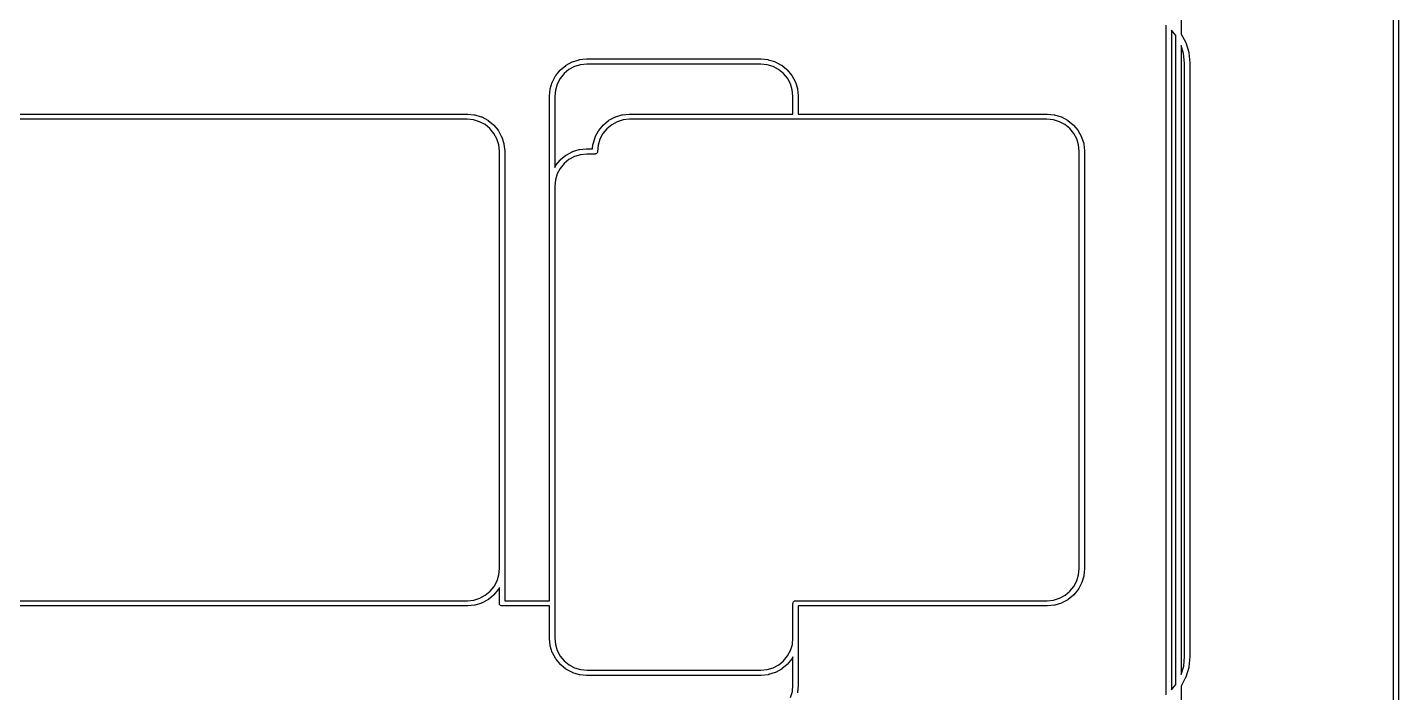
# Model space of a CAD drawing. Extents: x 18 to 369, y 6 to 139.
# Drawn here: x 330.02 to 369.44, y 50.73 to 69.86 of the extents above; entities that cross this region are included whole.
import ezdxf

# ---------------------------------------------------------------- set-up
doc = ezdxf.new("R2010")
doc.units = 0
doc.layers.add('BLACK', color=7, linetype='CONTINUOUS')

msp = doc.modelspace()

# ---------------------------------------------------------------- linework, layer by layer
at = {"layer": 'BLACK', "linetype": 'CONTINUOUS'}
for p, q in [((369.287, 24.218), (369.287, 136.614)), ((369.437, 136.618), (369.437, 24.2107)), ((363.187, 123.954), (363.187, 69.6702)), ((362.757, 50.6646), (362.757, 69.924)), ((363.037, 69.6283), (362.907, 69.7855)), ((362.907, 69.7855), (362.907, 50.8023)), ((363.037, 50.9617), (363.037, 69.6283)), ((363.187, 69.6702), (363.311, 69.4413)), ((363.311, 69.4413), (363.311, 69.4413)), ((363.311, 69.4413), (363.311, 69.4413)), ((363.311, 69.4413), (363.312, 69.4404)), ((363.312, 69.4404), (363.314, 69.4341)), ((363.314, 69.4341), (363.317, 69.4278)), ((363.317, 69.4278), (363.403, 69.1481)), ((363.258, 69.1108), (363.187, 69.3387)), ((363.187, 69.3387), (363.187, 51.2475)), ((363.287, 68.8308), (363.258, 69.1108)), ((363.403, 69.1481), (363.404, 69.1471)), ((363.404, 69.1471), (363.405, 69.1404)), ((363.405, 69.1404), (363.406, 69.1338)), ((363.406, 69.1338), (363.437, 68.8427)), ((345.211, 68.4801), (345.334, 68.6314)), ((345.334, 68.6314), (345.335, 68.6322)), ((345.335, 68.6322), (345.339, 68.637)), ((345.339, 68.637), (345.344, 68.6418)), ((345.344, 68.6418), (345.495, 68.7662)), ((345.585, 68.6459), (345.445, 68.5309)), ((345.495, 68.7668), (345.501, 68.7705)), ((345.495, 68.7662), (345.495, 68.7668)), ((345.495, 68.7662), (345.495, 68.7662)), ((345.495, 68.7662), (345.495, 68.7662)), ((345.501, 68.7705), (345.507, 68.7744)), ((345.507, 68.7744), (345.678, 68.8672)), ((345.743, 68.7317), (345.585, 68.6459)), ((345.678, 68.8672), (345.679, 68.8677)), ((345.679, 68.8677), (345.686, 68.8702)), ((345.686, 68.8702), (345.692, 68.8729)), ((345.692, 68.8729), (345.878, 68.9306)), ((345.916, 68.7851), (345.743, 68.7317)), ((345.878, 68.9306), (345.879, 68.9309)), ((345.878, 68.9306), (345.878, 68.9306)), ((345.879, 68.9309), (345.886, 68.9321)), ((345.886, 68.9321), (345.893, 68.9335)), ((345.893, 68.9335), (346.087, 68.9539)), ((346.099, 68.8043), (345.916, 68.7851)), ((346.087, 68.9539), (346.088, 68.954)), ((346.088, 68.954), (346.091, 68.954)), ((346.091, 68.954), (346.094, 68.9543)), ((346.094, 68.9543), (346.098, 68.9543)), ((346.098, 68.9543), (346.098, 68.9543)), ((346.098, 68.9543), (351.105, 68.9543)), ((346.102, 68.8043), (346.099, 68.8043)), ((351.098, 68.8043), (346.102, 68.8043)), ((351.281, 68.7864), (351.098, 68.8043)), ((351.105, 68.9543), (351.109, 68.9539)), ((351.109, 68.9539), (351.303, 68.9349)), ((351.454, 68.7342), (351.281, 68.7864)), ((351.303, 68.9349), (351.303, 68.9349)), ((351.303, 68.9349), (351.303, 68.9349)), ((351.303, 68.9349), (351.304, 68.9348)), ((351.304, 68.9348), (351.311, 68.9334)), ((351.311, 68.9334), (351.317, 68.9321)), ((351.317, 68.9321), (351.504, 68.8757)), ((351.613, 68.6495), (351.454, 68.7342)), ((351.504, 68.8757), (351.504, 68.8757)), ((351.504, 68.8757), (351.504, 68.8757)), ((351.504, 68.8757), (351.505, 68.8754)), ((351.505, 68.8754), (351.512, 68.8727)), ((351.512, 68.8727), (351.518, 68.8701)), ((351.518, 68.8701), (351.69, 68.7785)), ((351.753, 68.5354), (351.613, 68.6495)), ((351.69, 68.7785), (351.69, 68.7785)), ((351.69, 68.7785), (351.69, 68.7785)), ((351.69, 68.7785), (351.691, 68.778)), ((351.691, 68.778), (351.697, 68.7742)), ((351.697, 68.7742), (351.702, 68.7704)), ((351.702, 68.7704), (351.854, 68.647)), ((351.854, 68.647), (351.854, 68.6464)), ((351.854, 68.6464), (351.859, 68.6415)), ((351.859, 68.6415), (351.864, 68.6367)), ((351.864, 68.6367), (351.988, 68.4864)), ((363.287, 68.8241), (363.287, 68.8308)), ((363.287, 51.768), (363.287, 68.8241)), ((363.437, 68.8427), (363.437, 68.8416)), ((363.437, 68.8416), (363.437, 68.8383)), ((363.437, 68.8383), (363.437, 68.8351)), ((363.437, 68.8351), (363.437, 68.8281)), ((363.437, 68.8281), (363.437, 68.828)), ((363.437, 68.828), (363.437, 68.8249)), ((363.437, 68.8249), (363.437, 68.8246)), ((363.437, 68.8246), (363.437, 68.8244)), ((363.437, 68.8244), (363.437, 51.7607)), ((345.049, 68.0953), (345.105, 68.2821)), ((345.105, 68.2821), (345.106, 68.2831)), ((345.106, 68.2831), (345.108, 68.2894)), ((345.108, 68.2894), (345.111, 68.2956)), ((345.111, 68.2956), (345.202, 68.4679)), ((345.247, 68.2317), (345.195, 68.0589)), ((345.202, 68.468), (345.203, 68.4689)), ((345.202, 68.4679), (345.202, 68.468)), ((345.202, 68.4679), (345.202, 68.4679)), ((345.203, 68.4689), (345.207, 68.4745)), ((345.207, 68.4745), (345.211, 68.4801)), ((345.331, 68.391), (345.247, 68.2317)), ((345.445, 68.5309), (345.331, 68.391)), ((351.868, 68.3964), (351.753, 68.5354)), ((351.954, 68.2377), (351.868, 68.3964)), ((352.007, 68.0653), (351.954, 68.2377)), ((351.988, 68.4864), (351.988, 68.4863)), ((351.988, 68.4863), (351.988, 68.4863)), ((351.988, 68.4863), (351.989, 68.4855)), ((351.989, 68.4855), (351.993, 68.4798)), ((351.993, 68.4798), (351.997, 68.4742)), ((351.997, 68.4742), (352.089, 68.3025)), ((352.089, 68.3025), (352.089, 68.3025)), ((352.089, 68.3025), (352.089, 68.3025)), ((352.089, 68.3025), (352.09, 68.3016)), ((352.09, 68.3016), (352.092, 68.2953)), ((352.092, 68.2953), (352.095, 68.289)), ((352.095, 68.289), (352.153, 68.1026)), ((345.027, 67.883), (345.028, 67.894)), ((345.027, 63.9967), (345.027, 67.883)), ((345.028, 67.8941), (345.046, 68.0809)), ((345.028, 67.894), (345.028, 67.8941)), ((345.046, 68.0819), (345.047, 68.0886)), ((345.046, 68.0809), (345.046, 68.0819)), ((345.046, 68.0809), (345.046, 68.0809)), ((345.046, 68.0809), (345.046, 68.0809)), ((345.047, 68.0886), (345.049, 68.0953)), ((345.195, 68.0589), (345.177, 67.8756)), ((345.177, 67.8756), (345.177, 65.8343)), ((352.027, 67.8823), (352.007, 68.0653)), ((352.027, 67.8791), (352.027, 67.8823)), ((352.027, 67.3693), (352.027, 67.8791)), ((352.027, 67.8791), (352.027, 67.8791)), ((352.153, 68.1026), (352.153, 68.1016)), ((352.153, 68.1016), (352.154, 68.0949)), ((352.154, 68.0949), (352.156, 68.0883)), ((352.156, 68.0883), (352.176, 67.8942)), ((352.176, 67.8942), (352.176, 67.8931)), ((352.176, 67.8931), (352.176, 67.8898)), ((352.176, 67.8898), (352.177, 67.8866)), ((352.177, 67.8866), (352.177, 67.8831)), ((352.177, 67.8831), (352.177, 67.883)), ((352.177, 67.883), (352.177, 67.3693)), ((341.123, 67.2194), (328.229, 67.2193)), ((328.301, 67.3694), (341.123, 67.3694)), ((341.123, 67.3694), (342.667, 67.3694)), ((342.66, 67.2194), (341.123, 67.2194)), ((342.843, 67.2014), (342.66, 67.2194)), ((342.667, 67.3694), (342.678, 67.3683)), ((342.678, 67.3683), (342.678, 67.3683)), ((342.678, 67.3683), (342.865, 67.3499)), ((343.016, 67.1492), (342.843, 67.2014)), ((342.865, 67.3499), (342.865, 67.3499)), ((342.865, 67.3499), (342.865, 67.3499)), ((342.865, 67.3499), (342.866, 67.3498)), ((342.866, 67.3498), (342.873, 67.3484)), ((342.873, 67.3484), (342.879, 67.3471)), ((342.879, 67.3471), (343.066, 67.2907)), ((343.175, 67.0645), (343.016, 67.1492)), ((343.066, 67.2907), (343.067, 67.2904)), ((343.067, 67.2904), (343.074, 67.2877)), ((343.074, 67.2877), (343.08, 67.2851)), ((343.08, 67.2851), (343.252, 67.1935)), ((343.315, 66.9504), (343.175, 67.0645)), ((343.252, 67.1935), (343.252, 67.1935)), ((343.252, 67.1935), (343.252, 67.1935)), ((343.252, 67.1935), (343.253, 67.193)), ((343.253, 67.193), (343.259, 67.1892)), ((343.259, 67.1892), (343.264, 67.1854)), ((343.264, 67.1854), (343.416, 67.062)), ((343.416, 67.062), (343.416, 67.0614)), ((343.416, 67.0614), (343.421, 67.0565)), ((343.421, 67.0565), (343.426, 67.0517)), ((343.426, 67.0517), (343.55, 66.9013)), ((346.441, 66.8951), (346.565, 67.0464)), ((346.565, 67.0472), (346.57, 67.052)), ((346.565, 67.0464), (346.565, 67.0472)), ((346.57, 67.052), (346.575, 67.0568)), ((346.575, 67.0568), (346.725, 67.1812)), ((346.815, 67.0609), (346.676, 66.9459)), ((346.725, 67.1812), (346.726, 67.1818)), ((346.726, 67.1818), (346.732, 67.1856)), ((346.732, 67.1856), (346.737, 67.1894)), ((346.737, 67.1894), (346.909, 67.2822)), ((346.974, 67.1467), (346.815, 67.0609)), ((346.909, 67.2822), (346.91, 67.2827)), ((346.91, 67.2827), (346.916, 67.2852)), ((346.916, 67.2852), (346.923, 67.2879)), ((346.923, 67.2879), (347.109, 67.3456)), ((347.146, 67.2001), (346.974, 67.1467)), ((347.109, 67.3456), (347.11, 67.3459)), ((347.109, 67.3456), (347.109, 67.3456)), ((347.109, 67.3456), (347.109, 67.3456)), ((347.11, 67.3459), (347.117, 67.3471)), ((347.117, 67.3471), (347.123, 67.3485)), ((347.123, 67.3485), (347.317, 67.3689)), ((347.329, 67.2193), (347.146, 67.2001)), ((347.317, 67.3689), (347.319, 67.369)), ((347.319, 67.369), (347.322, 67.369)), ((347.322, 67.369), (347.325, 67.3693)), ((347.325, 67.3693), (347.329, 67.3693)), ((347.329, 67.3693), (347.329, 67.3693)), ((347.329, 67.3693), (347.332, 67.3693)), ((347.333, 67.2193), (347.329, 67.2193)), ((347.332, 67.3693), (352.027, 67.3693)), ((352.098, 67.2193), (347.333, 67.2194)), ((347.333, 67.2194), (347.333, 67.2193)), ((352.102, 67.219), (352.098, 67.2193)), ((352.105, 67.2193), (352.102, 67.219)), ((359.329, 67.2193), (352.105, 67.2193)), ((352.177, 67.3693), (359.336, 67.3693)), ((359.512, 67.2014), (359.329, 67.2193)), ((359.336, 67.3693), (359.34, 67.369)), ((359.34, 67.369), (359.34, 67.369)), ((359.34, 67.369), (359.534, 67.3499)), ((359.685, 67.1492), (359.512, 67.2014)), ((359.534, 67.3499), (359.534, 67.3499)), ((359.534, 67.3499), (359.534, 67.3499)), ((359.534, 67.3499), (359.535, 67.3498)), ((359.535, 67.3498), (359.542, 67.3484)), ((359.542, 67.3484), (359.548, 67.3471)), ((359.548, 67.3471), (359.735, 67.2907)), ((359.844, 67.0645), (359.685, 67.1492)), ((359.735, 67.2907), (359.736, 67.2904)), ((359.736, 67.2904), (359.742, 67.2877)), ((359.742, 67.2877), (359.749, 67.2851)), ((359.749, 67.2851), (359.921, 67.1935)), ((359.984, 66.9504), (359.844, 67.0645)), ((359.921, 67.1935), (359.922, 67.193)), ((359.922, 67.193), (359.927, 67.1892)), ((359.927, 67.1892), (359.933, 67.1854)), ((359.933, 67.1854), (360.084, 67.062)), ((360.084, 67.062), (360.085, 67.0614)), ((360.085, 67.0614), (360.09, 67.0565)), ((360.09, 67.0565), (360.095, 67.0517)), ((360.095, 67.0517), (360.219, 66.9014)), ((343.43, 66.8114), (343.315, 66.9504)), ((343.516, 66.6527), (343.43, 66.8114)), ((343.569, 66.4803), (343.516, 66.6527)), ((343.55, 66.9013), (343.551, 66.9005)), ((343.551, 66.9005), (343.555, 66.8948)), ((343.555, 66.8948), (343.559, 66.8892)), ((343.559, 66.8892), (343.651, 66.7175)), ((343.651, 66.7175), (343.651, 66.7175)), ((343.651, 66.7175), (343.651, 66.7175)), ((343.651, 66.7175), (343.652, 66.7166)), ((343.652, 66.7166), (343.654, 66.7103)), ((343.654, 66.7103), (343.657, 66.704)), ((343.657, 66.704), (343.715, 66.5176)), ((346.28, 66.5103), (346.336, 66.6971)), ((346.336, 66.6981), (346.339, 66.7044)), ((346.336, 66.6971), (346.336, 66.6981)), ((346.339, 66.7044), (346.342, 66.7106)), ((346.342, 66.7106), (346.433, 66.883)), ((346.477, 66.6467), (346.425, 66.4739)), ((346.433, 66.883), (346.434, 66.8839)), ((346.433, 66.883), (346.433, 66.883)), ((346.433, 66.883), (346.433, 66.883)), ((346.434, 66.8839), (346.438, 66.8895)), ((346.438, 66.8895), (346.441, 66.8951)), ((346.562, 66.806), (346.477, 66.6467)), ((346.676, 66.9459), (346.562, 66.806)), ((360.099, 66.8114), (359.984, 66.9504)), ((360.185, 66.6527), (360.099, 66.8114)), ((360.238, 66.4803), (360.185, 66.6527)), ((360.219, 66.9014), (360.219, 66.9014)), ((360.219, 66.9014), (360.219, 66.9013)), ((360.219, 66.9013), (360.22, 66.9005)), ((360.22, 66.9005), (360.224, 66.8949)), ((360.224, 66.8949), (360.227, 66.8892)), ((360.227, 66.8892), (360.32, 66.7175)), ((360.32, 66.7175), (360.32, 66.7175)), ((360.32, 66.7175), (360.32, 66.7175)), ((360.32, 66.7175), (360.321, 66.7166)), ((360.321, 66.7166), (360.323, 66.7103)), ((360.323, 66.7103), (360.326, 66.704)), ((360.326, 66.704), (360.384, 66.5176)), ((343.589, 66.2973), (343.569, 66.4803)), ((343.589, 66.2941), (343.589, 66.2973)), ((343.589, 54.298), (343.589, 66.2941)), ((343.715, 66.5176), (343.715, 66.5166)), ((343.715, 66.5166), (343.716, 66.5099)), ((343.716, 66.5099), (343.718, 66.5033)), ((343.718, 66.5033), (343.738, 66.3092)), ((343.738, 66.3092), (343.738, 66.3081)), ((343.738, 66.3081), (343.738, 66.3048)), ((343.738, 66.3048), (343.739, 66.3016)), ((343.739, 66.3016), (343.739, 66.2981)), ((343.739, 66.2981), (343.739, 66.298)), ((343.739, 66.298), (343.739, 66.2949)), ((343.739, 66.2949), (343.739, 66.2946)), ((343.739, 66.2946), (343.739, 66.2944)), ((343.739, 66.2944), (343.739, 54.2907)), ((345.507, 66.1894), (345.678, 66.2822)), ((345.678, 66.2822), (345.679, 66.2827)), ((345.679, 66.2827), (345.686, 66.2852)), ((345.686, 66.2852), (345.692, 66.2879)), ((345.692, 66.2879), (345.878, 66.3456)), ((345.878, 66.3456), (345.879, 66.3459)), ((345.878, 66.3456), (345.878, 66.3456)), ((345.879, 66.3459), (345.886, 66.3472)), ((345.886, 66.3472), (345.893, 66.3485)), ((345.893, 66.3485), (346.087, 66.3689)), ((346.087, 66.3689), (346.088, 66.369)), ((346.088, 66.369), (346.091, 66.369)), ((346.091, 66.369), (346.094, 66.3693)), ((346.094, 66.3693), (346.098, 66.3693)), ((346.098, 66.3693), (346.098, 66.3694)), ((346.098, 66.3694), (346.101, 66.3694)), ((346.101, 66.3694), (346.264, 66.3693)), ((346.264, 66.3693), (346.277, 66.4959)), ((346.277, 66.4969), (346.278, 66.5036)), ((346.277, 66.4959), (346.277, 66.4969)), ((346.277, 66.4959), (346.277, 66.4959)), ((346.277, 66.4959), (346.277, 66.4959)), ((346.278, 66.5036), (346.28, 66.5103)), ((346.374, 66.2317), (346.361, 66.2247)), ((346.386, 66.2411), (346.374, 66.2317)), ((346.395, 66.2525), (346.386, 66.2411)), ((346.402, 66.2655), (346.395, 66.2525)), ((346.406, 66.2796), (346.402, 66.2655)), ((346.407, 66.2865), (346.406, 66.2796)), ((346.425, 66.4739), (346.407, 66.287)), ((346.407, 66.287), (346.407, 66.2865)), ((360.257, 66.2973), (360.238, 66.4803)), ((360.257, 66.2941), (360.257, 66.2973)), ((360.257, 54.298), (360.257, 66.2941)), ((360.384, 66.5176), (360.384, 66.5166)), ((360.384, 66.5166), (360.385, 66.5099)), ((360.385, 66.5099), (360.386, 66.5033)), ((360.386, 66.5033), (360.407, 66.3092)), ((360.407, 66.3092), (360.407, 66.3081)), ((360.407, 66.3081), (360.407, 66.3049)), ((360.407, 66.3049), (360.407, 66.3016)), ((360.407, 66.3016), (360.407, 66.2981)), ((360.407, 66.2981), (360.407, 66.298)), ((360.407, 66.298), (360.407, 66.2949)), ((360.407, 66.2949), (360.407, 66.2946)), ((360.407, 66.2946), (360.407, 66.2944)), ((360.407, 66.2944), (360.407, 54.2907)), ((345.177, 65.8343), (345.202, 65.8829)), ((345.202, 65.883), (345.203, 65.8839)), ((345.202, 65.8829), (345.202, 65.883)), ((345.202, 65.883), (345.202, 65.883)), ((345.203, 65.8839), (345.207, 65.8895)), ((345.207, 65.8895), (345.211, 65.8951)), ((345.211, 65.8951), (345.334, 66.0464)), ((345.445, 65.9459), (345.331, 65.806)), ((345.334, 66.0464), (345.335, 66.0472)), ((345.335, 66.0472), (345.339, 66.052)), ((345.339, 66.052), (345.344, 66.0568)), ((345.344, 66.0568), (345.495, 66.1812)), ((345.585, 66.0609), (345.445, 65.9459)), ((345.495, 66.1818), (345.501, 66.1856)), ((345.495, 66.1812), (345.495, 66.1818)), ((345.501, 66.1856), (345.507, 66.1894)), ((345.743, 66.1467), (345.585, 66.0609)), ((345.916, 66.2001), (345.743, 66.1467)), ((346.099, 66.2193), (345.916, 66.2001)), ((346.102, 66.2194), (346.099, 66.2193)), ((346.336, 66.2193), (346.102, 66.2194)), ((346.102, 66.2194), (346.102, 66.2194)), ((346.347, 66.2204), (346.336, 66.2193)), ((346.361, 66.2247), (346.347, 66.2204)), ((345.195, 65.474), (345.177, 65.2907)), ((345.247, 65.6467), (345.195, 65.474)), ((345.331, 65.806), (345.247, 65.6467)), ((345.177, 65.2907), (345.177, 63.9967)), ((345.027, 53.3693), (345.027, 63.9967)), ((345.177, 63.9967), (345.177, 53.298)), ((343.518, 53.942), (343.571, 54.1148)), ((343.571, 54.1148), (343.589, 54.298)), ((343.739, 54.2907), (343.739, 54.2906)), ((343.739, 54.2906), (343.739, 53.3693)), ((360.187, 53.942), (360.239, 54.1148)), ((360.239, 54.1148), (360.257, 54.298)), ((360.385, 54.0784), (360.329, 53.8916)), ((360.386, 54.0852), (360.385, 54.0784)), ((360.388, 54.0918), (360.386, 54.0852)), ((360.407, 54.287), (360.388, 54.0928)), ((360.388, 54.0928), (360.388, 54.0928)), ((360.388, 54.0928), (360.388, 54.0928)), ((360.388, 54.0928), (360.388, 54.0918)), ((360.407, 54.2907), (360.407, 54.2871)), ((360.407, 54.2871), (360.407, 54.287)), ((343.181, 53.5278), (343.32, 53.6428)), ((343.32, 53.6428), (343.434, 53.7827)), ((343.555, 53.6936), (343.431, 53.5423)), ((343.434, 53.7827), (343.518, 53.942)), ((343.558, 53.6992), (343.555, 53.6936)), ((343.562, 53.7048), (343.558, 53.6992)), ((343.563, 53.7057), (343.562, 53.7048)), ((343.589, 53.7544), (343.563, 53.7058)), ((343.563, 53.7058), (343.563, 53.7058)), ((343.563, 53.7058), (343.563, 53.7057)), ((343.589, 53.298), (343.589, 53.7544)), ((359.849, 53.5278), (359.988, 53.6428)), ((359.988, 53.6428), (360.102, 53.7827)), ((360.223, 53.6936), (360.1, 53.5423)), ((360.102, 53.7827), (360.187, 53.942)), ((360.227, 53.6992), (360.223, 53.6936)), ((360.231, 53.7048), (360.227, 53.6992)), ((360.323, 53.8781), (360.231, 53.7058)), ((360.231, 53.7058), (360.231, 53.7057)), ((360.231, 53.7057), (360.231, 53.7057)), ((360.231, 53.7057), (360.231, 53.7048)), ((360.326, 53.8844), (360.323, 53.8781)), ((360.328, 53.8906), (360.326, 53.8844)), ((360.329, 53.8916), (360.328, 53.8906)), ((360.329, 53.8916), (360.329, 53.8916)), ((360.329, 53.8916), (360.329, 53.8916)), ((328.229, 53.3693), (342.663, 53.3694)), ((342.664, 53.2194), (328.301, 53.2193)), ((342.663, 53.3694), (342.667, 53.3694)), ((342.667, 53.2194), (342.664, 53.2194)), ((342.664, 53.2194), (342.664, 53.2194)), ((342.664, 53.2194), (342.664, 53.2194)), ((342.667, 53.3694), (342.849, 53.3886)), ((342.671, 53.2194), (342.667, 53.2194)), ((342.667, 53.2194), (342.667, 53.2194)), ((342.674, 53.2197), (342.671, 53.2194)), ((342.677, 53.2197), (342.674, 53.2197)), ((342.678, 53.2198), (342.677, 53.2197)), ((342.872, 53.2402), (342.678, 53.2198)), ((342.849, 53.3886), (343.022, 53.442)), ((342.879, 53.2416), (342.872, 53.2402)), ((342.886, 53.2428), (342.879, 53.2416)), ((342.887, 53.2431), (342.886, 53.2428)), ((343.073, 53.3008), (342.887, 53.2431)), ((342.887, 53.2431), (342.887, 53.2431)), ((343.022, 53.442), (343.181, 53.5278)), ((343.08, 53.3035), (343.073, 53.3008)), ((343.086, 53.306), (343.08, 53.3035)), ((343.087, 53.3065), (343.086, 53.306)), ((343.258, 53.3993), (343.087, 53.3065)), ((343.087, 53.3065), (343.087, 53.3065)), ((343.087, 53.3065), (343.087, 53.3065)), ((343.264, 53.4031), (343.258, 53.3993)), ((343.27, 53.4069), (343.264, 53.4031)), ((343.271, 53.4075), (343.27, 53.4069)), ((343.421, 53.5319), (343.271, 53.4075)), ((343.271, 53.4075), (343.271, 53.4075)), ((343.271, 53.4075), (343.271, 53.4075)), ((343.426, 53.5367), (343.421, 53.5319)), ((343.431, 53.5415), (343.426, 53.5367)), ((343.431, 53.5423), (343.431, 53.5423)), ((343.431, 53.5423), (343.431, 53.5423)), ((343.431, 53.5423), (343.431, 53.5415)), ((343.588, 53.2943), (343.589, 53.298)), ((343.59, 53.2796), (343.588, 53.2943)), ((343.594, 53.2655), (343.59, 53.2796)), ((343.601, 53.2525), (343.594, 53.2655)), ((343.61, 53.2411), (343.601, 53.2525)), ((343.622, 53.2317), (343.61, 53.2411)), ((343.635, 53.2247), (343.622, 53.2317)), ((343.649, 53.2204), (343.635, 53.2247)), ((343.66, 53.2193), (343.649, 53.2204)), ((343.664, 53.219), (343.66, 53.2193)), ((343.66, 53.2193), (343.66, 53.2193)), ((343.667, 53.2193), (343.664, 53.219)), ((345.027, 53.2193), (343.667, 53.2193)), ((343.739, 53.3693), (345.027, 53.3693)), ((345.027, 52.2907), (345.027, 53.2193)), ((345.177, 53.298), (345.177, 53.2943)), ((345.177, 53.2943), (345.177, 53.2907)), ((345.177, 53.2907), (345.177, 53.2907)), ((345.177, 53.2907), (345.177, 53.2906)), ((345.177, 53.2906), (345.177, 52.2946)), ((352.026, 53.2943), (352.028, 53.3091)), ((352.027, 53.2907), (352.026, 53.2943)), ((352.027, 52.2981), (352.027, 53.2907)), ((352.028, 53.3091), (352.032, 53.3232)), ((352.032, 53.3232), (352.039, 53.3362)), ((352.039, 53.3362), (352.048, 53.3476)), ((352.048, 53.3476), (352.06, 53.357)), ((352.06, 53.357), (352.073, 53.364)), ((352.073, 53.364), (352.087, 53.3683)), ((352.087, 53.3683), (352.098, 53.3693)), ((352.098, 53.3693), (352.102, 53.3697)), ((352.098, 53.3693), (352.098, 53.3693)), ((352.102, 53.3697), (352.105, 53.3693)), ((352.105, 53.3693), (359.332, 53.3693)), ((359.336, 53.2193), (352.177, 53.2193)), ((352.177, 53.2193), (352.177, 50.9357)), ((359.332, 53.3693), (359.335, 53.3694)), ((359.335, 53.3694), (359.518, 53.3886)), ((359.34, 53.2194), (359.336, 53.2194)), ((359.336, 53.2194), (359.336, 53.2193)), ((359.343, 53.2197), (359.34, 53.2194)), ((359.346, 53.2197), (359.343, 53.2197)), ((359.347, 53.2198), (359.346, 53.2197)), ((359.541, 53.2402), (359.347, 53.2198)), ((359.518, 53.3886), (359.691, 53.442)), ((359.548, 53.2416), (359.541, 53.2402)), ((359.555, 53.2428), (359.548, 53.2416)), ((359.556, 53.2431), (359.555, 53.2428)), ((359.742, 53.3008), (359.556, 53.2431)), ((359.556, 53.2431), (359.556, 53.2431)), ((359.556, 53.2431), (359.556, 53.2431)), ((359.691, 53.442), (359.849, 53.5278)), ((359.748, 53.3035), (359.742, 53.3008)), ((359.755, 53.306), (359.748, 53.3035)), ((359.756, 53.3065), (359.755, 53.306)), ((359.927, 53.3993), (359.756, 53.3065)), ((359.933, 53.4031), (359.927, 53.3993)), ((359.939, 53.4069), (359.933, 53.4031)), ((360.09, 53.5319), (359.939, 53.4075)), ((359.939, 53.4075), (359.939, 53.4075)), ((359.939, 53.4075), (359.939, 53.4075)), ((359.939, 53.4075), (359.939, 53.4069)), ((360.095, 53.5368), (360.09, 53.5319)), ((360.099, 53.5415), (360.095, 53.5368)), ((360.1, 53.5423), (360.099, 53.5415)), ((345.027, 52.2906), (345.027, 52.2907)), ((345.027, 52.2871), (345.027, 52.2906)), ((345.027, 52.2839), (345.027, 52.2871)), ((345.027, 52.2806), (345.027, 52.2839)), ((345.027, 52.2795), (345.027, 52.2806)), ((345.047, 52.0854), (345.027, 52.2795)), ((345.049, 52.0788), (345.047, 52.0854)), ((345.05, 52.0721), (345.049, 52.0788)), ((345.05, 52.0711), (345.05, 52.0721)), ((345.108, 51.8847), (345.05, 52.0711)), ((345.177, 52.2946), (345.177, 52.2946)), ((345.177, 52.2946), (345.177, 52.2914)), ((345.177, 52.2914), (345.196, 52.1084)), ((345.196, 52.1084), (345.249, 51.936)), ((351.956, 51.942), (352.009, 52.1148)), ((352.009, 52.1148), (352.027, 52.2981)), ((345.111, 51.8784), (345.108, 51.8847)), ((345.113, 51.8721), (345.111, 51.8784)), ((345.114, 51.8712), (345.113, 51.8721)), ((345.207, 51.6995), (345.114, 51.8712)), ((345.114, 51.8712), (345.114, 51.8712)), ((345.114, 51.8712), (345.114, 51.8712)), ((345.21, 51.6938), (345.207, 51.6995)), ((345.214, 51.6882), (345.21, 51.6938)), ((345.215, 51.6874), (345.214, 51.6882)), ((345.215, 51.6873), (345.215, 51.6874)), ((345.339, 51.537), (345.215, 51.6873)), ((345.215, 51.6873), (345.215, 51.6873)), ((345.249, 51.936), (345.335, 51.7773)), ((345.335, 51.7773), (345.45, 51.6383)), ((351.619, 51.5278), (351.758, 51.6428)), ((351.758, 51.6428), (351.872, 51.7827)), ((351.993, 51.6936), (351.869, 51.5423)), ((351.872, 51.7827), (351.956, 51.942)), ((351.996, 51.6993), (351.993, 51.6936)), ((352, 51.7048), (351.996, 51.6993)), ((352.001, 51.7057), (352, 51.7048)), ((352.027, 51.7544), (352.001, 51.7058)), ((352.001, 51.7058), (352.001, 51.7057)), ((352.001, 51.7057), (352.001, 51.7057)), ((352.027, 50.9431), (352.027, 51.7544)), ((363.26, 51.4876), (363.287, 51.768)), ((363.437, 51.757), (363.408, 51.4657)), ((363.437, 51.7607), (363.437, 51.757)), ((363.437, 51.757), (363.437, 51.757)), ((345.344, 51.5322), (345.339, 51.537)), ((345.349, 51.5273), (345.344, 51.5322)), ((345.35, 51.5267), (345.349, 51.5273)), ((345.501, 51.4033), (345.35, 51.5267)), ((345.35, 51.5267), (345.35, 51.5267)), ((345.35, 51.5267), (345.35, 51.5267)), ((345.45, 51.6383), (345.59, 51.5242)), ((345.506, 51.3995), (345.501, 51.4033)), ((345.512, 51.3957), (345.506, 51.3995)), ((345.513, 51.3952), (345.512, 51.3957)), ((345.685, 51.3036), (345.513, 51.3952)), ((345.513, 51.3952), (345.513, 51.3952)), ((345.513, 51.3952), (345.513, 51.3952)), ((345.59, 51.5242), (345.749, 51.4395)), ((345.692, 51.301), (345.685, 51.3036)), ((345.698, 51.2983), (345.692, 51.301)), ((345.699, 51.298), (345.698, 51.2983)), ((345.886, 51.2416), (345.699, 51.298)), ((345.699, 51.298), (345.699, 51.298)), ((345.699, 51.298), (345.699, 51.298)), ((345.749, 51.4395), (345.922, 51.3873)), ((345.922, 51.3873), (346.105, 51.3693)), ((346.105, 51.3693), (351.101, 51.3693)), ((351.101, 51.3693), (351.104, 51.3694)), ((351.104, 51.3694), (351.287, 51.3886)), ((351.287, 51.3886), (351.46, 51.442)), ((351.511, 51.3008), (351.325, 51.2431)), ((351.46, 51.442), (351.619, 51.5278)), ((351.518, 51.3035), (351.511, 51.3008)), ((351.524, 51.306), (351.518, 51.3035)), ((351.525, 51.3065), (351.524, 51.306)), ((351.696, 51.3993), (351.525, 51.3065)), ((351.702, 51.4031), (351.696, 51.3993)), ((351.708, 51.4069), (351.702, 51.4031)), ((351.709, 51.4075), (351.708, 51.4069)), ((351.859, 51.5319), (351.709, 51.4075)), ((351.709, 51.4075), (351.709, 51.4075)), ((351.709, 51.4075), (351.709, 51.4075)), ((351.864, 51.5367), (351.859, 51.5319)), ((351.869, 51.5415), (351.864, 51.5367)), ((351.869, 51.5423), (351.869, 51.5423)), ((351.869, 51.5423), (351.869, 51.5423)), ((351.869, 51.5423), (351.869, 51.5415)), ((363.187, 51.2475), (363.26, 51.4876)), ((363.406, 51.4513), (363.321, 51.1711)), ((363.407, 51.458), (363.406, 51.4513)), ((363.408, 51.4646), (363.407, 51.458)), ((363.408, 51.4657), (363.408, 51.4657)), ((363.408, 51.4657), (363.408, 51.4657)), ((363.408, 51.4657), (363.408, 51.4646)), ((345.892, 51.2403), (345.886, 51.2416)), ((345.899, 51.2389), (345.892, 51.2403)), ((345.9, 51.2388), (345.899, 51.2389)), ((346.087, 51.2204), (345.9, 51.2388)), ((345.9, 51.2388), (345.9, 51.2388)), ((345.9, 51.2388), (345.9, 51.2388)), ((346.098, 51.2193), (346.087, 51.2204)), ((346.087, 51.2204), (346.087, 51.2204)), ((351.102, 51.2193), (346.098, 51.2193)), ((351.105, 51.2193), (351.102, 51.2193)), ((351.102, 51.2193), (351.102, 51.2193)), ((351.102, 51.2193), (351.102, 51.2193)), ((351.109, 51.2194), (351.105, 51.2194)), ((351.105, 51.2194), (351.105, 51.2193)), ((351.112, 51.2197), (351.109, 51.2194)), ((351.115, 51.2197), (351.112, 51.2197)), ((351.116, 51.2198), (351.115, 51.2197)), ((351.31, 51.2402), (351.116, 51.2198)), ((351.317, 51.2416), (351.31, 51.2402)), ((351.324, 51.2428), (351.317, 51.2416)), ((351.325, 51.2431), (351.324, 51.2428)), ((351.325, 51.2431), (351.325, 51.2431)), ((352.009, 50.7598), (352.027, 50.9431)), ((352.175, 50.9246), (352.157, 50.7378)), ((352.177, 50.9357), (352.175, 50.9246)), ((352.175, 50.9246), (352.175, 50.9246)), ((362.907, 50.8023), (363.037, 50.9617)), ((363.315, 51.1575), (363.187, 50.9167)), ((363.187, 50.9167), (363.187, 36.8269)), ((363.318, 51.1638), (363.315, 51.1575)), ((363.321, 51.1701), (363.318, 51.1638)), ((363.321, 51.1711), (363.321, 51.1711)), ((363.321, 51.1711), (363.321, 51.1711)), ((363.321, 51.1711), (363.321, 51.1701)), ((351.956, 50.587), (352.009, 50.7598)), ((352.156, 50.7301), (352.154, 50.7234)), ((352.157, 50.7368), (352.156, 50.7301)), ((352.157, 50.7378), (352.157, 50.7378)), ((352.157, 50.7378), (352.157, 50.7378)), ((352.157, 50.7378), (352.157, 50.7368))]:
    msp.add_line(p, q, dxfattribs=at)

doc.saveas('drawing.dxf')
